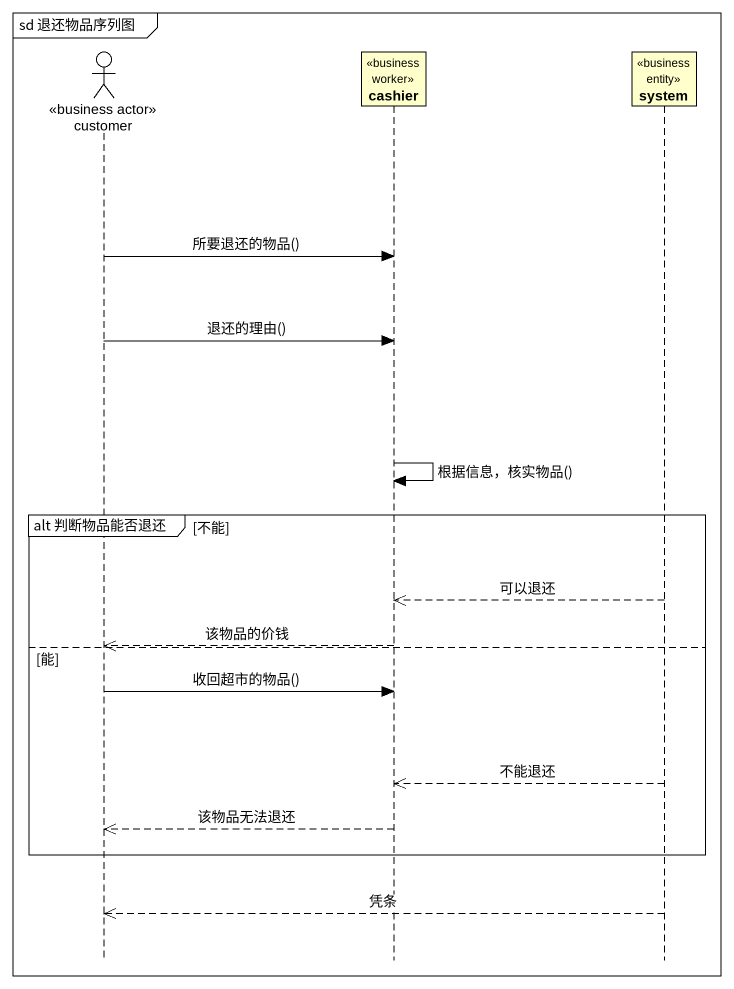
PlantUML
@startuml
mainframe sd 退还物品序列图
hide footbox
actor customer <<business actor>>
participant cashier <<business worker>>
participant system <<business entity>>

customer -> cashier : 所要退还的物品()
customer -> cashier : 退还的理由()
cashier -> cashier : 根据信息，核实物品()
group alt 判断物品能否退还 [不能]
  system -->> cashier : 可以退还
  cashier -->> customer : 该物品的价钱
else 能
  customer -> cashier : 收回超市的物品()
  system -->> cashier : 不能退还
  cashier -->> customer : 该物品无法退还
end
system -->> customer : 凭条
@enduml
